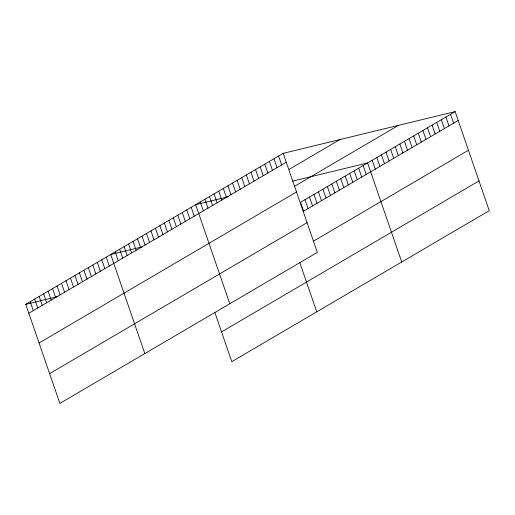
<?xml version="1.0" encoding="UTF-8"?>
<svg xmlns="http://www.w3.org/2000/svg" width="515" height="515" viewBox="0 0 515 515"><rect width="100%" height="100%" fill="white"/><g stroke="black" fill="none" stroke-linecap="round" stroke-linejoin="round"><path stroke-width="0.77" d="M283.211 153.335L317.324 252.401L59.862 403.4L25.75 304.333L283.211 153.335L455.138 111.601L489.25 210.667L231.789 361.665L214.826 312.405M28.814 313.229L286.276 162.231M289.269 169.287L339.945 139.559M294.258 186.456L398.404 125.37M39.063 342.99L296.518 191.986M455.138 111.601L300.528 202.279L303.593 211.176L458.202 120.497M49.614 373.645L307.075 222.641M313.835 240.936L468.45 150.251M221.547 331.911L479.002 180.913M228.299 196.756L195.674 204.674L229.787 303.741M292.597 181.145L367.601 162.94L401.713 262.006M142.623 246.756L110.712 254.507L144.824 353.567M25.75 304.333L57.667 296.589M450.528 114.304L453.593 123.201M445.926 117.002L448.99 125.905M441.316 119.705L444.381 128.602M436.707 122.409L439.771 131.306M432.104 125.113L435.169 134.009M427.495 127.81L430.559 136.713M422.886 130.514L425.95 139.411M418.283 133.218L421.347 142.114M413.674 135.921L416.738 144.818M409.065 138.619L412.129 147.522M404.462 141.322L407.526 150.219M399.852 144.026L402.917 152.923M395.243 146.73L398.307 155.627M390.64 149.427L393.705 158.33M386.031 152.131L389.095 161.028M381.422 154.835L384.486 163.731M376.819 157.538L379.883 166.435M372.21 160.236L375.274 169.139M363.133 165.56L366.197 174.463M358.659 168.186L361.723 177.083M354.185 170.806L357.249 179.709M349.717 173.433L352.781 182.329M345.243 176.053L348.307 184.949M340.776 178.679L343.833 187.576M336.301 181.299L339.366 190.196M331.827 183.919L334.892 192.822M327.36 186.546L330.424 195.443M322.886 189.166L325.95 198.063M318.412 191.792L321.476 200.689M313.944 194.413L317.008 203.309M309.47 197.033L312.534 205.936M304.996 199.659L308.06 208.556M278.602 156.032L281.666 164.935M273.993 158.736L277.057 167.632M269.39 161.44L272.454 170.336M299.788 262.573L316.751 311.839M264.781 164.143L267.845 173.04M260.172 166.841L263.236 175.744M255.569 169.544L258.633 178.441M250.959 172.248L254.024 181.145M246.35 174.952L249.415 183.849M241.747 177.649L244.812 186.552M237.138 180.353L240.202 189.25M232.529 183.057L235.593 191.953M227.926 185.761L230.99 194.657M223.317 188.458L226.381 197.361M218.708 191.162L221.772 200.058M214.105 193.865L217.169 202.762M209.496 196.569L212.56 205.466M204.886 199.266L207.951 208.169M200.284 201.97L203.348 210.867M191.2 207.294L194.264 216.197M186.733 209.92L189.797 218.817M182.259 212.541L185.323 221.437M177.784 215.161L180.849 224.064M173.317 217.787L176.381 226.684M168.843 220.407L171.907 229.31M164.369 223.034L167.433 231.93M159.901 225.654L162.965 234.55M155.427 228.274L158.491 237.177M150.959 230.9L154.024 239.797M146.485 233.52L149.55 242.423M142.011 236.147L145.076 245.043M137.544 238.767L140.608 247.664M133.07 241.387L136.134 250.29M128.596 244.013L131.66 252.91M124.128 246.634L127.192 255.537M119.654 249.26L122.718 258.157M115.186 251.88L118.25 260.777M106.238 257.127L109.302 266.023M101.77 259.747L104.835 268.65M97.296 262.373L100.361 271.27M92.822 264.993L95.887 273.89M88.355 267.62L91.419 276.516M83.881 270.24L86.945 279.136M79.413 272.86L82.477 281.763M74.939 275.486L78.003 284.383M70.465 278.106L73.529 287.003M65.997 280.733L69.062 289.63M61.523 283.353L64.587 292.25M57.049 285.973L60.113 294.876M52.582 288.6L55.646 297.496M48.107 291.22L51.172 300.116M43.64 293.846L46.698 302.743M39.166 296.466L42.23 305.363M34.692 299.086L37.756 307.989M30.224 301.713L33.288 310.609"/></g></svg>
